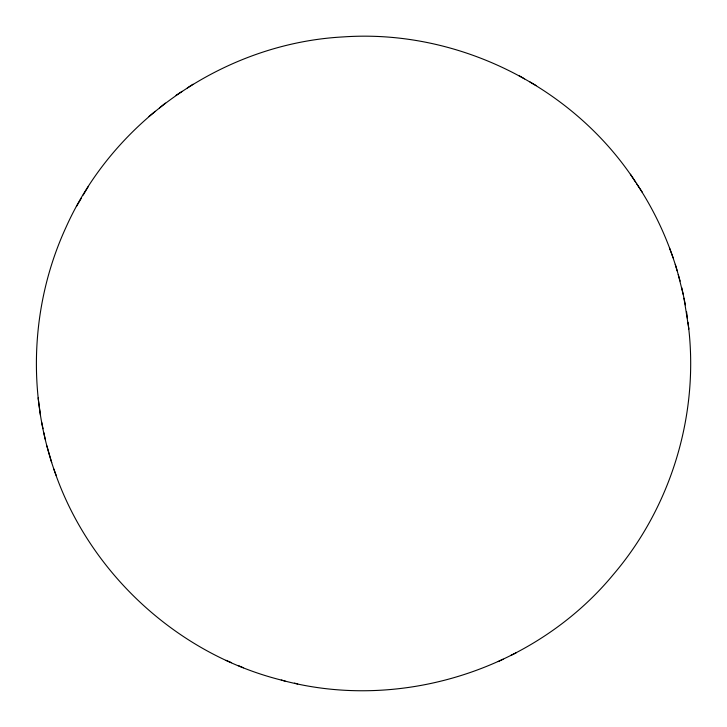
<?xml version="1.0" encoding="UTF-8"?>
<svg xmlns="http://www.w3.org/2000/svg" width="727" height="727" viewBox="0 0 727 727"><rect width="100%" height="100%" fill="white"/><g stroke="black" fill="none" stroke-linecap="round" stroke-linejoin="round"><path stroke-width="1.09" d="M635.798 182.368C573.367 86.34 457.447 28.916 343.235 36.913C225.043 43.229 114.23 119.364 65.939 227.442C31.352 302.586 26.908 390.862 53.843 469.079C88.521 572.803 178.524 655.745 285.057 680.99M76.39 206.559L81.497 197.98M83.196 195.063L88.176 186.712M149.035 116.393L155.287 111.313M159.458 107.914L165.392 103.098M176.088 95.292L182.141 91.366M187.339 87.922L193.009 84.25M281.304 680.09C400.204 712.451 534.999 669.476 613.379 574.484C672.048 505.774 699.901 411.882 687.969 322.297M510.663 655.5L516.07 652.873M498.231 661.579L503.157 659.198M294.49 683.144L297.697 683.916M226.024 660.334L231.522 662.679M238.411 665.641L243.445 667.786M518.76 75.49L524.549 78.852M530.019 82.006L536.208 85.604M636.797 183.94C654.509 210.639 668.177 240.083 677.182 270.835M630.409 174.244L642.314 192.246M673.157 257.858L669.494 247.962M53.843 469.079L56.224 475.494M678.227 274.524L683.18 294.344M46.864 445.842L51.708 462.608M675.292 264.319L680.136 281.095M683.98 298.206L688.869 329.058M41.612 422.051L43.02 428.73M43.82 432.592L45.219 439.235M681.781 287.701L685.388 304.886M38.131 397.869L40.467 415.335M686.533 311.592L687.424 318.326"/></g></svg>
